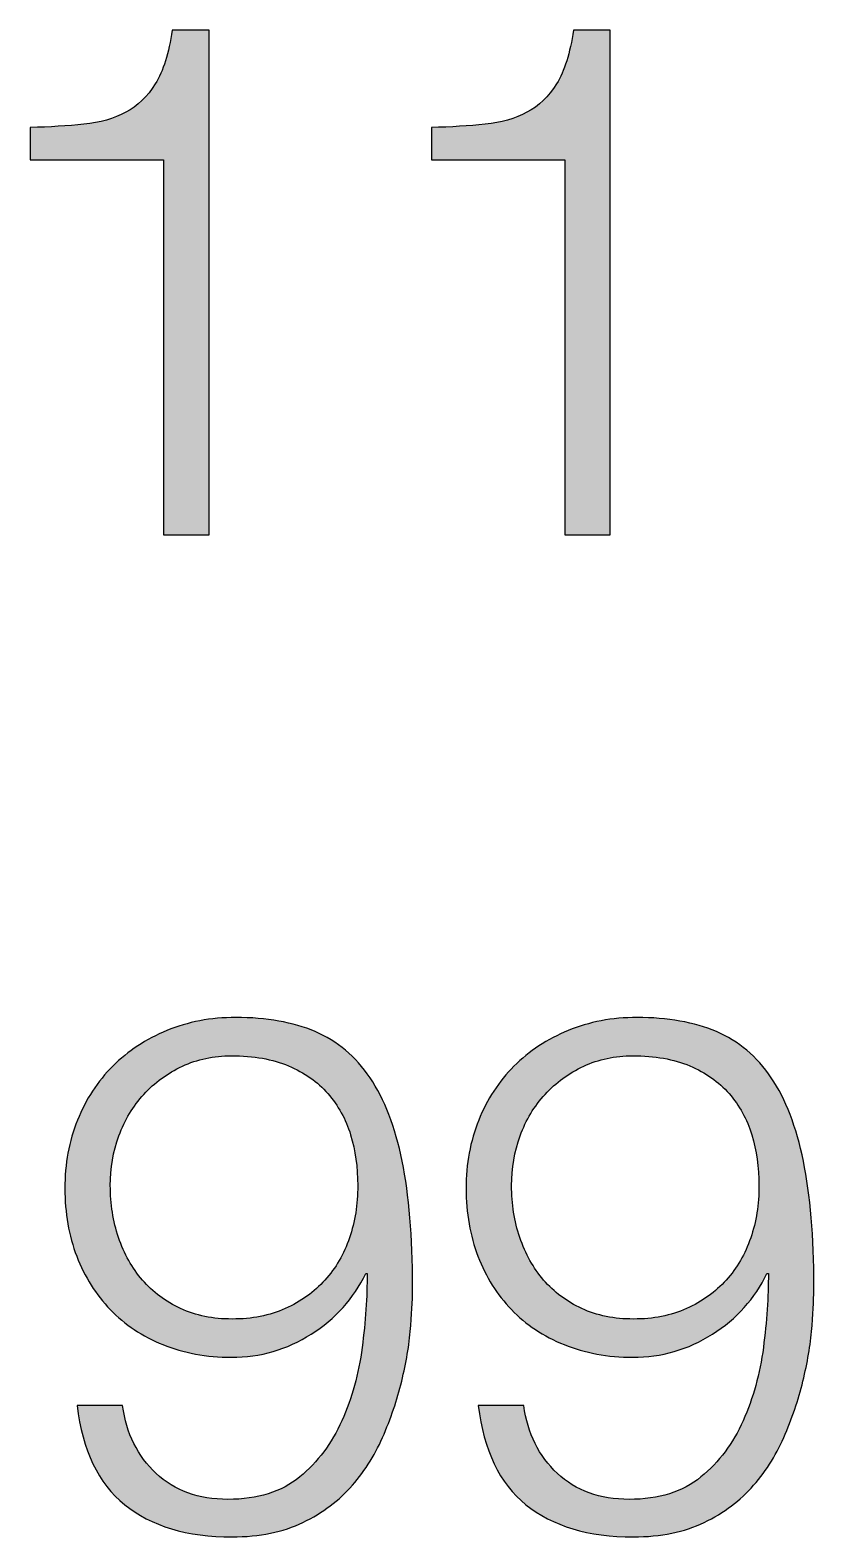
# Paper-space layout 'A2 (portrait)' of a CAD drawing. Extents: x 0 to 396, y 0 to 564.
# Drawn here: x 294.53 to 297.47, y 30.71 to 36.38 of the extents above; entities that cross this region are included whole.
import ezdxf
from ezdxf.enums import TextEntityAlignment as Align

# ---------------------------------------------------------------- set-up
doc = ezdxf.new("R2010")
doc.units = 0
doc.layers.get('0').update_dxf_attribs({"linetype": 'CONTINUOUS'})
doc.layers.get('Defpoints').update_dxf_attribs({"linetype": 'CONTINUOUS'})
doc.layers.add('JPP_Mask', color=7, linetype='CONTINUOUS')
doc.styles.add('JPP', font='arial.ttf')

# ---------------------------------------------------------------- blocks, each defined once
blk = doc.blocks.new('A2mask (portrait)')
at = {"true_color": 0x004a91}
h = blk.add_hatch(color=154, dxfattribs=at)
edge = h.paths.add_edge_path()
edge.add_spline(control_points=[(295.1999, 35.4295), (295.1999, 35.9045), (295.1999, 36.3795), (295.1999, 36.3795), (295.1999, 36.3795), (295.1653, 36.3795), (295.1307, 36.3795)], knot_values=[3.5, 3.5, 3.5, 3.5, 4, 4, 4, 4.5, 4.5, 4.5, 4.5], degree=3, periodic=0)
edge.add_spline(control_points=[(295.1307, 36.3795), (295.096, 36.3795), (295.0614, 36.3795), (295.0614, 36.3795), (295.0488, 36.2926), (295.0276, 36.2254), (294.9978, 36.1773), (294.968, 36.1293), (294.9309, 36.0935), (294.8865, 36.0703)], knot_values=[1, 1, 1, 1, 1.5, 1.5, 1.5, 2.5, 2.5, 2.5, 3.5, 3.5, 3.5, 3.5], degree=3, periodic=0)
edge.add_spline(control_points=[(294.8865, 36.0703), (294.842, 36.0464), (294.7897, 36.0315), (294.7291, 36.0252)], knot_values=[0, 0, 0, 0, 1, 1, 1, 1], degree=3, periodic=0)
edge.add_spline(control_points=[(294.7291, 36.0252), (294.6684, 36.0189), (294.6008, 36.015), (294.5269, 36.013)], knot_values=[9, 9, 9, 9, 10, 10, 10, 10], degree=3, periodic=0)
edge.add_spline(control_points=[(294.5269, 36.013), (294.5269, 36.013), (294.5269, 35.891), (294.5269, 35.891), (294.5269, 35.891), (294.6524, 35.891), (294.7779, 35.891)], knot_values=[7.5, 7.5, 7.5, 7.5, 8.5, 8.5, 8.5, 9, 9, 9, 9], degree=3, periodic=0)
edge.add_spline(control_points=[(294.7779, 35.891), (294.9034, 35.891), (295.0289, 35.891), (295.0289, 35.891), (295.0289, 35.891), (295.0289, 35.5382), (295.0289, 35.1853)], knot_values=[6.5, 6.5, 6.5, 6.5, 7, 7, 7, 7.5, 7.5, 7.5, 7.5], degree=3, periodic=0)
edge.add_spline(control_points=[(295.0289, 35.1853), (295.0289, 34.8324), (295.0289, 34.4795), (295.0289, 34.4795), (295.0289, 34.4795), (295.0717, 34.4795), (295.1144, 34.4795)], knot_values=[5.5, 5.5, 5.5, 5.5, 6, 6, 6, 6.5, 6.5, 6.5, 6.5], degree=3, periodic=0)
edge.add_spline(control_points=[(295.1144, 34.4795), (295.1572, 34.4795), (295.1999, 34.4795), (295.1999, 34.4795), (295.1999, 34.4795), (295.1999, 34.9545), (295.1999, 35.4295)], knot_values=[4.5, 4.5, 4.5, 4.5, 5, 5, 5, 5.5, 5.5, 5.5, 5.5], degree=3, periodic=0)
h = blk.add_hatch(color=154, dxfattribs=at)
edge = h.paths.add_edge_path()
edge.add_spline(control_points=[(296.7092, 35.4295), (296.7092, 35.9045), (296.7092, 36.3795), (296.7092, 36.3795), (296.7092, 36.3795), (296.6746, 36.3795), (296.64, 36.3795)], knot_values=[3.5, 3.5, 3.5, 3.5, 4, 4, 4, 4.5, 4.5, 4.5, 4.5], degree=3, periodic=0)
edge.add_spline(control_points=[(296.64, 36.3795), (296.6053, 36.3795), (296.5707, 36.3795), (296.5707, 36.3795), (296.5581, 36.2926), (296.5369, 36.2254), (296.5071, 36.1773), (296.4773, 36.1293), (296.4402, 36.0935), (296.3958, 36.0703)], knot_values=[1, 1, 1, 1, 1.5, 1.5, 1.5, 2.5, 2.5, 2.5, 3.5, 3.5, 3.5, 3.5], degree=3, periodic=0)
edge.add_spline(control_points=[(296.3958, 36.0703), (296.3514, 36.0464), (296.299, 36.0315), (296.2384, 36.0252)], knot_values=[0, 0, 0, 0, 1, 1, 1, 1], degree=3, periodic=0)
edge.add_spline(control_points=[(296.2384, 36.0252), (296.1777, 36.0189), (296.1101, 36.015), (296.0362, 36.013)], knot_values=[9, 9, 9, 9, 10, 10, 10, 10], degree=3, periodic=0)
edge.add_spline(control_points=[(296.0362, 36.013), (296.0362, 36.013), (296.0362, 35.891), (296.0362, 35.891), (296.0362, 35.891), (296.1617, 35.891), (296.2872, 35.891)], knot_values=[7.5, 7.5, 7.5, 7.5, 8.5, 8.5, 8.5, 9, 9, 9, 9], degree=3, periodic=0)
edge.add_spline(control_points=[(296.2872, 35.891), (296.4127, 35.891), (296.5382, 35.891), (296.5382, 35.891), (296.5382, 35.891), (296.5382, 35.5382), (296.5382, 35.1853)], knot_values=[6.5, 6.5, 6.5, 6.5, 7, 7, 7, 7.5, 7.5, 7.5, 7.5], degree=3, periodic=0)
edge.add_spline(control_points=[(296.5382, 35.1853), (296.5382, 34.8324), (296.5382, 34.4795), (296.5382, 34.4795), (296.5382, 34.4795), (296.581, 34.4795), (296.6237, 34.4795)], knot_values=[5.5, 5.5, 5.5, 5.5, 6, 6, 6, 6.5, 6.5, 6.5, 6.5], degree=3, periodic=0)
edge.add_spline(control_points=[(296.6237, 34.4795), (296.6665, 34.4795), (296.7092, 34.4795), (296.7092, 34.4795), (296.7092, 34.4795), (296.7092, 34.9545), (296.7092, 35.4295)], knot_values=[4.5, 4.5, 4.5, 4.5, 5, 5, 5, 5.5, 5.5, 5.5, 5.5], degree=3, periodic=0)
h = blk.add_hatch(color=154, dxfattribs=at)
edge = h.paths.add_edge_path()
edge.add_spline(control_points=[(295.9657, 31.6537), (295.9657, 31.8383), (295.9524, 31.995), (295.9262, 32.1232)], knot_values=[19, 19, 19, 19, 20, 20, 20, 20], degree=3, periodic=0)
edge.add_spline(control_points=[(295.9262, 32.1232), (295.9001, 32.2518), (295.86, 32.3562), (295.8056, 32.437)], knot_values=[18, 18, 18, 18, 19, 19, 19, 19], degree=3, periodic=0)
edge.add_spline(control_points=[(295.8056, 32.437), (295.7513, 32.5172), (295.6824, 32.5752), (295.5992, 32.6107)], knot_values=[17, 17, 17, 17, 18, 18, 18, 18], degree=3, periodic=0)
edge.add_spline(control_points=[(295.5992, 32.6107), (295.516, 32.6458), (295.4163, 32.6637), (295.3006, 32.6637)], knot_values=[16, 16, 16, 16, 17, 17, 17, 17], degree=3, periodic=0)
edge.add_spline(control_points=[(295.3006, 32.6637), (295.2065, 32.6637), (295.1201, 32.6471), (295.0415, 32.6146)], knot_values=[15, 15, 15, 15, 16, 16, 16, 16], degree=3, periodic=0)
edge.add_spline(control_points=[(295.0415, 32.6146), (294.9627, 32.5822), (294.8947, 32.5374), (294.8377, 32.4804), (294.7807, 32.4235), (294.7363, 32.3555), (294.7049, 32.2767)], knot_values=[13, 13, 13, 13, 14, 14, 14, 15, 15, 15, 15], degree=3, periodic=0)
edge.add_spline(control_points=[(294.7049, 32.2767), (294.6731, 32.1981), (294.6575, 32.1126), (294.6575, 32.0202)], knot_values=[12, 12, 12, 12, 13, 13, 13, 13], degree=3, periodic=0)
edge.add_spline(control_points=[(294.6575, 32.0202), (294.6575, 31.9281), (294.6724, 31.8429), (294.7022, 31.7651), (294.732, 31.6872), (294.7741, 31.6203), (294.8285, 31.5643)], knot_values=[10, 10, 10, 10, 11, 11, 11, 12, 12, 12, 12], degree=3, periodic=0)
edge.add_spline(control_points=[(294.8285, 31.5643), (294.8825, 31.5079), (294.9487, 31.4642), (295.0266, 31.4324)], knot_values=[9, 9, 9, 9, 10, 10, 10, 10], degree=3, periodic=0)
edge.add_spline(control_points=[(295.0266, 31.4324), (295.1041, 31.4009), (295.1903, 31.385), (295.2844, 31.385)], knot_values=[8, 8, 8, 8, 9, 9, 9, 9], degree=3, periodic=0)
edge.add_spline(control_points=[(295.2844, 31.385), (295.3931, 31.385), (295.4928, 31.4138), (295.5843, 31.4718), (295.6757, 31.5298), (295.744, 31.6057), (295.7894, 31.6998)], knot_values=[6, 6, 6, 6, 7, 7, 7, 8, 8, 8, 8], degree=3, periodic=0)
edge.add_spline(control_points=[(295.7947, 31.6998), (295.7947, 31.613), (295.7884, 31.5202), (295.7758, 31.4218)], knot_values=[4, 4, 4, 4, 5, 5, 5, 5], degree=3, periodic=0)
edge.add_spline(control_points=[(295.7758, 31.4218), (295.7629, 31.323), (295.7377, 31.2313), (295.6996, 31.1461)], knot_values=[3, 3, 3, 3, 4, 4, 4, 4], degree=3, periodic=0)
edge.add_spline(control_points=[(295.6996, 31.1461), (295.6618, 31.0609), (295.6088, 30.9904), (295.5409, 30.9344), (295.4729, 30.8784), (295.3828, 30.8502), (295.2708, 30.8502)], knot_values=[1, 1, 1, 1, 2, 2, 2, 3, 3, 3, 3], degree=3, periodic=0)
edge.add_spline(control_points=[(295.2708, 30.8502), (295.1605, 30.8502), (295.0703, 30.883), (295.0008, 30.9479)], knot_values=[0, 0, 0, 0, 1, 1, 1, 1], degree=3, periodic=0)
edge.add_spline(control_points=[(295.0008, 30.9479), (294.9312, 31.0132), (294.8891, 31.098), (294.8745, 31.2031)], knot_values=[29, 29, 29, 29, 30, 30, 30, 30], degree=3, periodic=0)
edge.add_spline(control_points=[(294.8745, 31.2031), (294.8745, 31.2031), (294.7035, 31.2031), (294.7035, 31.2031), (294.7234, 31.0348), (294.7831, 30.9105), (294.8825, 30.83)], knot_values=[27, 27, 27, 27, 28, 28, 28, 29, 29, 29, 29], degree=3, periodic=0)
edge.add_spline(control_points=[(294.8825, 30.83), (294.9822, 30.7495), (295.1171, 30.709), (295.2871, 30.709)], knot_values=[26, 26, 26, 26, 27, 27, 27, 27], degree=3, periodic=0)
edge.add_spline(control_points=[(295.2871, 30.709), (295.3901, 30.709), (295.4789, 30.7273), (295.5531, 30.7634), (295.6274, 30.7995), (295.6893, 30.8462), (295.739, 30.9032), (295.7887, 30.9602), (295.8285, 31.0245), (295.8583, 31.0961)], knot_values=[23, 23, 23, 23, 24, 24, 24, 25, 25, 25, 26, 26, 26, 26], degree=3, periodic=0)
edge.add_spline(control_points=[(295.8583, 31.0961), (295.8885, 31.1673), (295.9113, 31.2379), (295.9276, 31.3078)], knot_values=[22, 22, 22, 22, 23, 23, 23, 23], degree=3, periodic=0)
edge.add_spline(control_points=[(295.9276, 31.3078), (295.9441, 31.3774), (295.9544, 31.443), (295.959, 31.5046)], knot_values=[21, 21, 21, 21, 22, 22, 22, 22], degree=3, periodic=0)
edge.add_spline(control_points=[(295.959, 31.5046), (295.9633, 31.5659), (295.9657, 31.6156), (295.9657, 31.6537)], knot_values=[20, 20, 20, 20, 21, 21, 21, 21], degree=3, periodic=0)
edge = h.paths.add_edge_path(flags=16)
edge.add_spline(control_points=[(295.7592, 32.0311), (295.7592, 31.9606), (295.749, 31.8949), (295.7281, 31.8343), (295.7072, 31.7737), (295.6767, 31.7207), (295.636, 31.6756)], knot_values=[1, 1, 1, 1, 2, 2, 2, 3, 3, 3, 3], degree=3, periodic=0)
edge.add_spline(control_points=[(295.636, 31.6756), (295.5952, 31.6302), (295.5455, 31.5944), (295.4865, 31.5682)], knot_values=[0, 0, 0, 0, 1, 1, 1, 1], degree=3, periodic=0)
edge.add_spline(control_points=[(295.4865, 31.5682), (295.4279, 31.5421), (295.3613, 31.5288), (295.2871, 31.5288)], knot_values=[15, 15, 15, 15, 16, 16, 16, 16], degree=3, periodic=0)
edge.add_spline(control_points=[(295.2871, 31.5288), (295.2148, 31.5288), (295.1499, 31.5421), (295.0929, 31.5682), (295.0359, 31.5944), (294.9882, 31.6302), (294.9491, 31.6756)], knot_values=[13, 13, 13, 13, 14, 14, 14, 15, 15, 15, 15], degree=3, periodic=0)
edge.add_spline(control_points=[(294.9491, 31.6756), (294.9103, 31.7207), (294.8805, 31.774), (294.8596, 31.8356), (294.8387, 31.8973), (294.8285, 31.9622), (294.8285, 32.0311)], knot_values=[11, 11, 11, 11, 12, 12, 12, 13, 13, 13, 13], degree=3, periodic=0)
edge.add_spline(control_points=[(294.8285, 32.0311), (294.8285, 32.0961), (294.8391, 32.1587), (294.8609, 32.2183)], knot_values=[10, 10, 10, 10, 11, 11, 11, 11], degree=3, periodic=0)
edge.add_spline(control_points=[(294.8609, 32.2183), (294.8825, 32.278), (294.914, 32.33), (294.9547, 32.3744)], knot_values=[9, 9, 9, 9, 10, 10, 10, 10], degree=3, periodic=0)
edge.add_spline(control_points=[(294.9547, 32.3744), (294.9951, 32.4188), (295.0435, 32.4539), (295.0998, 32.4804)], knot_values=[8, 8, 8, 8, 9, 9, 9, 9], degree=3, periodic=0)
edge.add_spline(control_points=[(295.0998, 32.4804), (295.1558, 32.5066), (295.2175, 32.5195), (295.2844, 32.5195)], knot_values=[7, 7, 7, 7, 8, 8, 8, 8], degree=3, periodic=0)
edge.add_spline(control_points=[(295.2844, 32.5195), (295.3676, 32.5195), (295.4391, 32.507), (295.4988, 32.4818)], knot_values=[6, 6, 6, 6, 7, 7, 7, 7], degree=3, periodic=0)
edge.add_spline(control_points=[(295.4988, 32.4818), (295.5584, 32.4563), (295.6078, 32.4215), (295.6469, 32.3771)], knot_values=[5, 5, 5, 5, 6, 6, 6, 6], degree=3, periodic=0)
edge.add_spline(control_points=[(295.6469, 32.3771), (295.6857, 32.3327), (295.7142, 32.2813), (295.7324, 32.2223)], knot_values=[4, 4, 4, 4, 5, 5, 5, 5], degree=3, periodic=0)
edge.add_spline(control_points=[(295.7324, 32.2223), (295.7503, 32.1637), (295.7592, 32.0997), (295.7592, 32.0311)], knot_values=[3, 3, 3, 3, 4, 4, 4, 4], degree=3, periodic=0)
h = blk.add_hatch(color=154, dxfattribs=at)
edge = h.paths.add_edge_path()
edge.add_spline(control_points=[(297.475, 31.6537), (297.475, 31.8383), (297.4617, 31.995), (297.4355, 32.1232)], knot_values=[19, 19, 19, 19, 20, 20, 20, 20], degree=3, periodic=0)
edge.add_spline(control_points=[(297.4355, 32.1232), (297.4094, 32.2518), (297.3693, 32.3562), (297.3149, 32.437)], knot_values=[18, 18, 18, 18, 19, 19, 19, 19], degree=3, periodic=0)
edge.add_spline(control_points=[(297.3149, 32.437), (297.2606, 32.5172), (297.1917, 32.5752), (297.1085, 32.6107)], knot_values=[17, 17, 17, 17, 18, 18, 18, 18], degree=3, periodic=0)
edge.add_spline(control_points=[(297.1085, 32.6107), (297.0253, 32.6458), (296.9256, 32.6637), (296.8099, 32.6637)], knot_values=[16, 16, 16, 16, 17, 17, 17, 17], degree=3, periodic=0)
edge.add_spline(control_points=[(296.8099, 32.6637), (296.7158, 32.6637), (296.6294, 32.6471), (296.5508, 32.6146)], knot_values=[15, 15, 15, 15, 16, 16, 16, 16], degree=3, periodic=0)
edge.add_spline(control_points=[(296.5508, 32.6146), (296.472, 32.5822), (296.404, 32.5374), (296.347, 32.4804), (296.2901, 32.4235), (296.2457, 32.3555), (296.2142, 32.2767)], knot_values=[13, 13, 13, 13, 14, 14, 14, 15, 15, 15, 15], degree=3, periodic=0)
edge.add_spline(control_points=[(296.2142, 32.2767), (296.1824, 32.1981), (296.1668, 32.1126), (296.1668, 32.0202)], knot_values=[12, 12, 12, 12, 13, 13, 13, 13], degree=3, periodic=0)
edge.add_spline(control_points=[(296.1668, 32.0202), (296.1668, 31.9281), (296.1817, 31.8429), (296.2115, 31.7651), (296.2413, 31.6872), (296.2834, 31.6203), (296.3378, 31.5643)], knot_values=[10, 10, 10, 10, 11, 11, 11, 12, 12, 12, 12], degree=3, periodic=0)
edge.add_spline(control_points=[(296.3378, 31.5643), (296.3918, 31.5079), (296.458, 31.4642), (296.5359, 31.4324)], knot_values=[9, 9, 9, 9, 10, 10, 10, 10], degree=3, periodic=0)
edge.add_spline(control_points=[(296.5359, 31.4324), (296.6135, 31.4009), (296.6996, 31.385), (296.7937, 31.385)], knot_values=[8, 8, 8, 8, 9, 9, 9, 9], degree=3, periodic=0)
edge.add_spline(control_points=[(296.7937, 31.385), (296.9024, 31.385), (297.0021, 31.4138), (297.0936, 31.4718), (297.185, 31.5298), (297.2533, 31.6057), (297.2987, 31.6998)], knot_values=[6, 6, 6, 6, 7, 7, 7, 8, 8, 8, 8], degree=3, periodic=0)
edge.add_spline(control_points=[(297.304, 31.6998), (297.304, 31.613), (297.2977, 31.5202), (297.2851, 31.4218)], knot_values=[4, 4, 4, 4, 5, 5, 5, 5], degree=3, periodic=0)
edge.add_spline(control_points=[(297.2851, 31.4218), (297.2722, 31.323), (297.247, 31.2313), (297.2089, 31.1461)], knot_values=[3, 3, 3, 3, 4, 4, 4, 4], degree=3, periodic=0)
edge.add_spline(control_points=[(297.2089, 31.1461), (297.1711, 31.0609), (297.1181, 30.9904), (297.0502, 30.9344), (296.9822, 30.8784), (296.8921, 30.8502), (296.7801, 30.8502)], knot_values=[1, 1, 1, 1, 2, 2, 2, 3, 3, 3, 3], degree=3, periodic=0)
edge.add_spline(control_points=[(296.7801, 30.8502), (296.6698, 30.8502), (296.5797, 30.883), (296.5101, 30.9479)], knot_values=[0, 0, 0, 0, 1, 1, 1, 1], degree=3, periodic=0)
edge.add_spline(control_points=[(296.5101, 30.9479), (296.4405, 31.0132), (296.3984, 31.098), (296.3838, 31.2031)], knot_values=[29, 29, 29, 29, 30, 30, 30, 30], degree=3, periodic=0)
edge.add_spline(control_points=[(296.3838, 31.2031), (296.3838, 31.2031), (296.2128, 31.2031), (296.2128, 31.2031), (296.2327, 31.0348), (296.2924, 30.9105), (296.3918, 30.83)], knot_values=[27, 27, 27, 27, 28, 28, 28, 29, 29, 29, 29], degree=3, periodic=0)
edge.add_spline(control_points=[(296.3918, 30.83), (296.4915, 30.7495), (296.6264, 30.709), (296.7964, 30.709)], knot_values=[26, 26, 26, 26, 27, 27, 27, 27], degree=3, periodic=0)
edge.add_spline(control_points=[(296.7964, 30.709), (296.8994, 30.709), (296.9882, 30.7273), (297.0624, 30.7634), (297.1367, 30.7995), (297.1986, 30.8462), (297.2483, 30.9032), (297.298, 30.9602), (297.3378, 31.0245), (297.3676, 31.0961)], knot_values=[23, 23, 23, 23, 24, 24, 24, 25, 25, 25, 26, 26, 26, 26], degree=3, periodic=0)
edge.add_spline(control_points=[(297.3676, 31.0961), (297.3978, 31.1673), (297.4206, 31.2379), (297.4369, 31.3078)], knot_values=[22, 22, 22, 22, 23, 23, 23, 23], degree=3, periodic=0)
edge.add_spline(control_points=[(297.4369, 31.3078), (297.4534, 31.3774), (297.4637, 31.443), (297.4683, 31.5046)], knot_values=[21, 21, 21, 21, 22, 22, 22, 22], degree=3, periodic=0)
edge.add_spline(control_points=[(297.4683, 31.5046), (297.4726, 31.5659), (297.475, 31.6156), (297.475, 31.6537)], knot_values=[20, 20, 20, 20, 21, 21, 21, 21], degree=3, periodic=0)
edge = h.paths.add_edge_path(flags=16)
edge.add_spline(control_points=[(297.2685, 32.0311), (297.2685, 31.9606), (297.2583, 31.8949), (297.2374, 31.8343), (297.2165, 31.7737), (297.186, 31.7207), (297.1453, 31.6756)], knot_values=[1, 1, 1, 1, 2, 2, 2, 3, 3, 3, 3], degree=3, periodic=0)
edge.add_spline(control_points=[(297.1453, 31.6756), (297.1045, 31.6302), (297.0548, 31.5944), (296.9958, 31.5682)], knot_values=[0, 0, 0, 0, 1, 1, 1, 1], degree=3, periodic=0)
edge.add_spline(control_points=[(296.9958, 31.5682), (296.9372, 31.5421), (296.8706, 31.5288), (296.7964, 31.5288)], knot_values=[15, 15, 15, 15, 16, 16, 16, 16], degree=3, periodic=0)
edge.add_spline(control_points=[(296.7964, 31.5288), (296.7241, 31.5288), (296.6592, 31.5421), (296.6022, 31.5682), (296.5452, 31.5944), (296.4975, 31.6302), (296.4584, 31.6756)], knot_values=[13, 13, 13, 13, 14, 14, 14, 15, 15, 15, 15], degree=3, periodic=0)
edge.add_spline(control_points=[(296.4584, 31.6756), (296.4196, 31.7207), (296.3898, 31.774), (296.3689, 31.8356), (296.348, 31.8973), (296.3378, 31.9622), (296.3378, 32.0311)], knot_values=[11, 11, 11, 11, 12, 12, 12, 13, 13, 13, 13], degree=3, periodic=0)
edge.add_spline(control_points=[(296.3378, 32.0311), (296.3378, 32.0961), (296.3484, 32.1587), (296.3702, 32.2183)], knot_values=[10, 10, 10, 10, 11, 11, 11, 11], degree=3, periodic=0)
edge.add_spline(control_points=[(296.3702, 32.2183), (296.3918, 32.278), (296.4233, 32.33), (296.464, 32.3744)], knot_values=[9, 9, 9, 9, 10, 10, 10, 10], degree=3, periodic=0)
edge.add_spline(control_points=[(296.464, 32.3744), (296.5044, 32.4188), (296.5528, 32.4539), (296.6091, 32.4804)], knot_values=[8, 8, 8, 8, 9, 9, 9, 9], degree=3, periodic=0)
edge.add_spline(control_points=[(296.6091, 32.4804), (296.6651, 32.5066), (296.7268, 32.5195), (296.7937, 32.5195)], knot_values=[7, 7, 7, 7, 8, 8, 8, 8], degree=3, periodic=0)
edge.add_spline(control_points=[(296.7937, 32.5195), (296.8769, 32.5195), (296.9484, 32.507), (297.0081, 32.4818)], knot_values=[6, 6, 6, 6, 7, 7, 7, 7], degree=3, periodic=0)
edge.add_spline(control_points=[(297.0081, 32.4818), (297.0677, 32.4563), (297.1171, 32.4215), (297.1562, 32.3771)], knot_values=[5, 5, 5, 5, 6, 6, 6, 6], degree=3, periodic=0)
edge.add_spline(control_points=[(297.1562, 32.3771), (297.195, 32.3327), (297.2235, 32.2813), (297.2417, 32.2223)], knot_values=[4, 4, 4, 4, 5, 5, 5, 5], degree=3, periodic=0)
edge.add_spline(control_points=[(297.2417, 32.2223), (297.2596, 32.1637), (297.2685, 32.0997), (297.2685, 32.0311)], knot_values=[3, 3, 3, 3, 4, 4, 4, 4], degree=3, periodic=0)
at = {"layer": 'Defpoints', "color": 154, "true_color": 0x004a91}
for points, knots in [([(294.7291, 36.0252), (294.7897, 36.0315), (294.842, 36.0464), (294.8865, 36.0703), (294.9309, 36.0935), (294.968, 36.1293), (294.9978, 36.1773), (295.0276, 36.2254), (295.0488, 36.2926), (295.0614, 36.3795), (295.0614, 36.3795), (295.1999, 36.3795), (295.1999, 36.3795), (295.1999, 36.3795), (295.1999, 34.4795), (295.1999, 34.4795), (295.1999, 34.4795), (295.0289, 34.4795), (295.0289, 34.4795), (295.0289, 34.4795), (295.0289, 35.891), (295.0289, 35.891), (295.0289, 35.891), (294.5269, 35.891), (294.5269, 35.891), (294.5269, 35.891), (294.5269, 36.013), (294.5269, 36.013), (294.6008, 36.015), (294.6684, 36.0189), (294.7291, 36.0252)], [0, 0, 0, 0, 1, 1, 1, 2, 2, 2, 3, 3, 3, 4, 4, 4, 5, 5, 5, 6, 6, 6, 7, 7, 7, 8, 8, 8, 9, 9, 9, 10, 10, 10, 10]), ([(296.2384, 36.0252), (296.299, 36.0315), (296.3514, 36.0464), (296.3958, 36.0703), (296.4402, 36.0935), (296.4773, 36.1293), (296.5071, 36.1773), (296.5369, 36.2254), (296.5581, 36.2926), (296.5707, 36.3795), (296.5707, 36.3795), (296.7092, 36.3795), (296.7092, 36.3795), (296.7092, 36.3795), (296.7092, 34.4795), (296.7092, 34.4795), (296.7092, 34.4795), (296.5382, 34.4795), (296.5382, 34.4795), (296.5382, 34.4795), (296.5382, 35.891), (296.5382, 35.891), (296.5382, 35.891), (296.0362, 35.891), (296.0362, 35.891), (296.0362, 35.891), (296.0362, 36.013), (296.0362, 36.013), (296.1101, 36.015), (296.1777, 36.0189), (296.2384, 36.0252)], [0, 0, 0, 0, 1, 1, 1, 2, 2, 2, 3, 3, 3, 4, 4, 4, 5, 5, 5, 6, 6, 6, 7, 7, 7, 8, 8, 8, 9, 9, 9, 10, 10, 10, 10]), ([(295.0008, 30.9479), (295.0703, 30.883), (295.1605, 30.8502), (295.2708, 30.8502), (295.3828, 30.8502), (295.4729, 30.8784), (295.5409, 30.9344), (295.6088, 30.9904), (295.6618, 31.0609), (295.6996, 31.1461), (295.7377, 31.2313), (295.7629, 31.323), (295.7758, 31.4218), (295.7884, 31.5202), (295.7947, 31.613), (295.7947, 31.6998), (295.7947, 31.6998), (295.7894, 31.6998), (295.7894, 31.6998), (295.744, 31.6057), (295.6757, 31.5298), (295.5843, 31.4718), (295.4928, 31.4138), (295.3931, 31.385), (295.2844, 31.385), (295.1903, 31.385), (295.1041, 31.4009), (295.0266, 31.4324), (294.9487, 31.4642), (294.8825, 31.5079), (294.8285, 31.5643), (294.7741, 31.6203), (294.732, 31.6872), (294.7022, 31.7651), (294.6724, 31.8429), (294.6575, 31.9281), (294.6575, 32.0202), (294.6575, 32.1126), (294.6731, 32.1981), (294.7049, 32.2767), (294.7363, 32.3555), (294.7807, 32.4235), (294.8377, 32.4804), (294.8947, 32.5374), (294.9627, 32.5822), (295.0415, 32.6146), (295.1201, 32.6471), (295.2065, 32.6637), (295.3006, 32.6637), (295.4163, 32.6637), (295.516, 32.6458), (295.5992, 32.6107), (295.6824, 32.5752), (295.7513, 32.5172), (295.8056, 32.437), (295.86, 32.3562), (295.9001, 32.2518), (295.9262, 32.1232), (295.9524, 31.995), (295.9657, 31.8383), (295.9657, 31.6537), (295.9657, 31.6156), (295.9633, 31.5659), (295.959, 31.5046), (295.9544, 31.443), (295.9441, 31.3774), (295.9276, 31.3078), (295.9113, 31.2379), (295.8885, 31.1673), (295.8583, 31.0961), (295.8285, 31.0245), (295.7887, 30.9602), (295.739, 30.9032), (295.6893, 30.8462), (295.6274, 30.7995), (295.5531, 30.7634), (295.4789, 30.7273), (295.3901, 30.709), (295.2871, 30.709), (295.1171, 30.709), (294.9822, 30.7495), (294.8825, 30.83), (294.7831, 30.9105), (294.7234, 31.0348), (294.7035, 31.2031), (294.7035, 31.2031), (294.8745, 31.2031), (294.8745, 31.2031), (294.8891, 31.098), (294.9312, 31.0132), (295.0008, 30.9479)], [0, 0, 0, 0, 1, 1, 1, 2, 2, 2, 3, 3, 3, 4, 4, 4, 5, 5, 5, 6, 6, 6, 7, 7, 7, 8, 8, 8, 9, 9, 9, 10, 10, 10, 11, 11, 11, 12, 12, 12, 13, 13, 13, 14, 14, 14, 15, 15, 15, 16, 16, 16, 17, 17, 17, 18, 18, 18, 19, 19, 19, 20, 20, 20, 21, 21, 21, 22, 22, 22, 23, 23, 23, 24, 24, 24, 25, 25, 25, 26, 26, 26, 27, 27, 27, 28, 28, 28, 29, 29, 29, 30, 30, 30, 30]), ([(296.5101, 30.9479), (296.5797, 30.883), (296.6698, 30.8502), (296.7801, 30.8502), (296.8921, 30.8502), (296.9822, 30.8784), (297.0502, 30.9344), (297.1181, 30.9904), (297.1711, 31.0609), (297.2089, 31.1461), (297.247, 31.2313), (297.2722, 31.323), (297.2851, 31.4218), (297.2977, 31.5202), (297.304, 31.613), (297.304, 31.6998), (297.304, 31.6998), (297.2987, 31.6998), (297.2987, 31.6998), (297.2533, 31.6057), (297.185, 31.5298), (297.0936, 31.4718), (297.0021, 31.4138), (296.9024, 31.385), (296.7937, 31.385), (296.6996, 31.385), (296.6135, 31.4009), (296.5359, 31.4324), (296.458, 31.4642), (296.3918, 31.5079), (296.3378, 31.5643), (296.2834, 31.6203), (296.2413, 31.6872), (296.2115, 31.7651), (296.1817, 31.8429), (296.1668, 31.9281), (296.1668, 32.0202), (296.1668, 32.1126), (296.1824, 32.1981), (296.2142, 32.2767), (296.2457, 32.3555), (296.2901, 32.4235), (296.347, 32.4804), (296.404, 32.5374), (296.472, 32.5822), (296.5508, 32.6146), (296.6294, 32.6471), (296.7158, 32.6637), (296.8099, 32.6637), (296.9256, 32.6637), (297.0253, 32.6458), (297.1085, 32.6107), (297.1917, 32.5752), (297.2606, 32.5172), (297.3149, 32.437), (297.3693, 32.3562), (297.4094, 32.2518), (297.4355, 32.1232), (297.4617, 31.995), (297.475, 31.8383), (297.475, 31.6537), (297.475, 31.6156), (297.4726, 31.5659), (297.4683, 31.5046), (297.4637, 31.443), (297.4534, 31.3774), (297.4369, 31.3078), (297.4206, 31.2379), (297.3978, 31.1673), (297.3676, 31.0961), (297.3378, 31.0245), (297.298, 30.9602), (297.2483, 30.9032), (297.1986, 30.8462), (297.1367, 30.7995), (297.0624, 30.7634), (296.9882, 30.7273), (296.8994, 30.709), (296.7964, 30.709), (296.6264, 30.709), (296.4915, 30.7495), (296.3918, 30.83), (296.2924, 30.9105), (296.2327, 31.0348), (296.2128, 31.2031), (296.2128, 31.2031), (296.3838, 31.2031), (296.3838, 31.2031), (296.3984, 31.098), (296.4405, 31.0132), (296.5101, 30.9479)], [0, 0, 0, 0, 1, 1, 1, 2, 2, 2, 3, 3, 3, 4, 4, 4, 5, 5, 5, 6, 6, 6, 7, 7, 7, 8, 8, 8, 9, 9, 9, 10, 10, 10, 11, 11, 11, 12, 12, 12, 13, 13, 13, 14, 14, 14, 15, 15, 15, 16, 16, 16, 17, 17, 17, 18, 18, 18, 19, 19, 19, 20, 20, 20, 21, 21, 21, 22, 22, 22, 23, 23, 23, 24, 24, 24, 25, 25, 25, 26, 26, 26, 27, 27, 27, 28, 28, 28, 29, 29, 29, 30, 30, 30, 30]), ([(295.4865, 31.5682), (295.5455, 31.5944), (295.5952, 31.6302), (295.636, 31.6756), (295.6767, 31.7207), (295.7072, 31.7737), (295.7281, 31.8343), (295.749, 31.8949), (295.7592, 31.9606), (295.7592, 32.0311), (295.7592, 32.0997), (295.7503, 32.1637), (295.7324, 32.2223), (295.7142, 32.2813), (295.6857, 32.3327), (295.6469, 32.3771), (295.6078, 32.4215), (295.5584, 32.4563), (295.4988, 32.4818), (295.4391, 32.507), (295.3676, 32.5195), (295.2844, 32.5195), (295.2175, 32.5195), (295.1558, 32.5066), (295.0998, 32.4804), (295.0435, 32.4539), (294.9951, 32.4188), (294.9547, 32.3744), (294.914, 32.33), (294.8825, 32.278), (294.8609, 32.2183), (294.8391, 32.1587), (294.8285, 32.0961), (294.8285, 32.0311), (294.8285, 31.9622), (294.8387, 31.8973), (294.8596, 31.8356), (294.8805, 31.774), (294.9103, 31.7207), (294.9491, 31.6756), (294.9882, 31.6302), (295.0359, 31.5944), (295.0929, 31.5682), (295.1499, 31.5421), (295.2148, 31.5288), (295.2871, 31.5288), (295.3613, 31.5288), (295.4279, 31.5421), (295.4865, 31.5682)], [0, 0, 0, 0, 1, 1, 1, 2, 2, 2, 3, 3, 3, 4, 4, 4, 5, 5, 5, 6, 6, 6, 7, 7, 7, 8, 8, 8, 9, 9, 9, 10, 10, 10, 11, 11, 11, 12, 12, 12, 13, 13, 13, 14, 14, 14, 15, 15, 15, 16, 16, 16, 16]), ([(296.9958, 31.5682), (297.0548, 31.5944), (297.1045, 31.6302), (297.1453, 31.6756), (297.186, 31.7207), (297.2165, 31.7737), (297.2374, 31.8343), (297.2583, 31.8949), (297.2685, 31.9606), (297.2685, 32.0311), (297.2685, 32.0997), (297.2596, 32.1637), (297.2417, 32.2223), (297.2235, 32.2813), (297.195, 32.3327), (297.1562, 32.3771), (297.1171, 32.4215), (297.0677, 32.4563), (297.0081, 32.4818), (296.9484, 32.507), (296.8769, 32.5195), (296.7937, 32.5195), (296.7268, 32.5195), (296.6651, 32.5066), (296.6091, 32.4804), (296.5528, 32.4539), (296.5044, 32.4188), (296.464, 32.3744), (296.4233, 32.33), (296.3918, 32.278), (296.3702, 32.2183), (296.3484, 32.1587), (296.3378, 32.0961), (296.3378, 32.0311), (296.3378, 31.9622), (296.348, 31.8973), (296.3689, 31.8356), (296.3898, 31.774), (296.4196, 31.7207), (296.4584, 31.6756), (296.4975, 31.6302), (296.5452, 31.5944), (296.6022, 31.5682), (296.6592, 31.5421), (296.7241, 31.5288), (296.7964, 31.5288), (296.8706, 31.5288), (296.9372, 31.5421), (296.9958, 31.5682)], [0, 0, 0, 0, 1, 1, 1, 2, 2, 2, 3, 3, 3, 4, 4, 4, 5, 5, 5, 6, 6, 6, 7, 7, 7, 8, 8, 8, 9, 9, 9, 10, 10, 10, 11, 11, 11, 12, 12, 12, 13, 13, 13, 14, 14, 14, 15, 15, 15, 16, 16, 16, 16])]:
    blk.add_open_spline(points, degree=3, knots=knots, dxfattribs=at)
at = {"color": 7, "style": 'JPP'}
for tag, p in [('Client', (348.6, 80.5)), ('Project1', (348.6, 63)), ('Project2', (348.6, 57.75)), ('Project3', (348.6, 52.5)), ('Title1', (348.6, 40.25)), ('Title2', (348.6, 35)), ('Title3', (348.6, 29.75)), ('Status', (273, 5.25))]:
    blk.add_attdef(tag, text='', height=2.5, dxfattribs=at).set_placement(p, align=Align.MIDDLE_LEFT)
at = {"color": 2, "style": 'JPP'}
for tag, p in [('Scale', (292.25, 17.5)), ('Checked', (355.25, 17.5)), ('Drawn', (323.75, 17.5)), ('Date', (386.75, 17.5))]:
    blk.add_attdef(tag, text='', height=1.4, dxfattribs=at).set_placement(p, align=Align.MIDDLE_CENTER)
at = {"color": 6, "style": 'JPP'}
for tag, p in [('Ref', (336, 5.25)), ('DrgNo.', (365.4, 5.25))]:
    blk.add_attdef(tag, text='', height=2.8, dxfattribs=at).set_placement(p, align=Align.MIDDLE_LEFT)
blk.add_attdef('Rev', text='', height=2.8, dxfattribs=at).set_placement((389.3923, 5.25), align=Align.MIDDLE_CENTER)

psp = doc.layouts.new('A2 (portrait)')

# ---------------------------------------------------------------- block references
at = {"layer": 'JPP_Mask'}
psp.add_blockref('A2mask (portrait)', (0, 0), dxfattribs=at)

doc.saveas('drawing.dxf')
